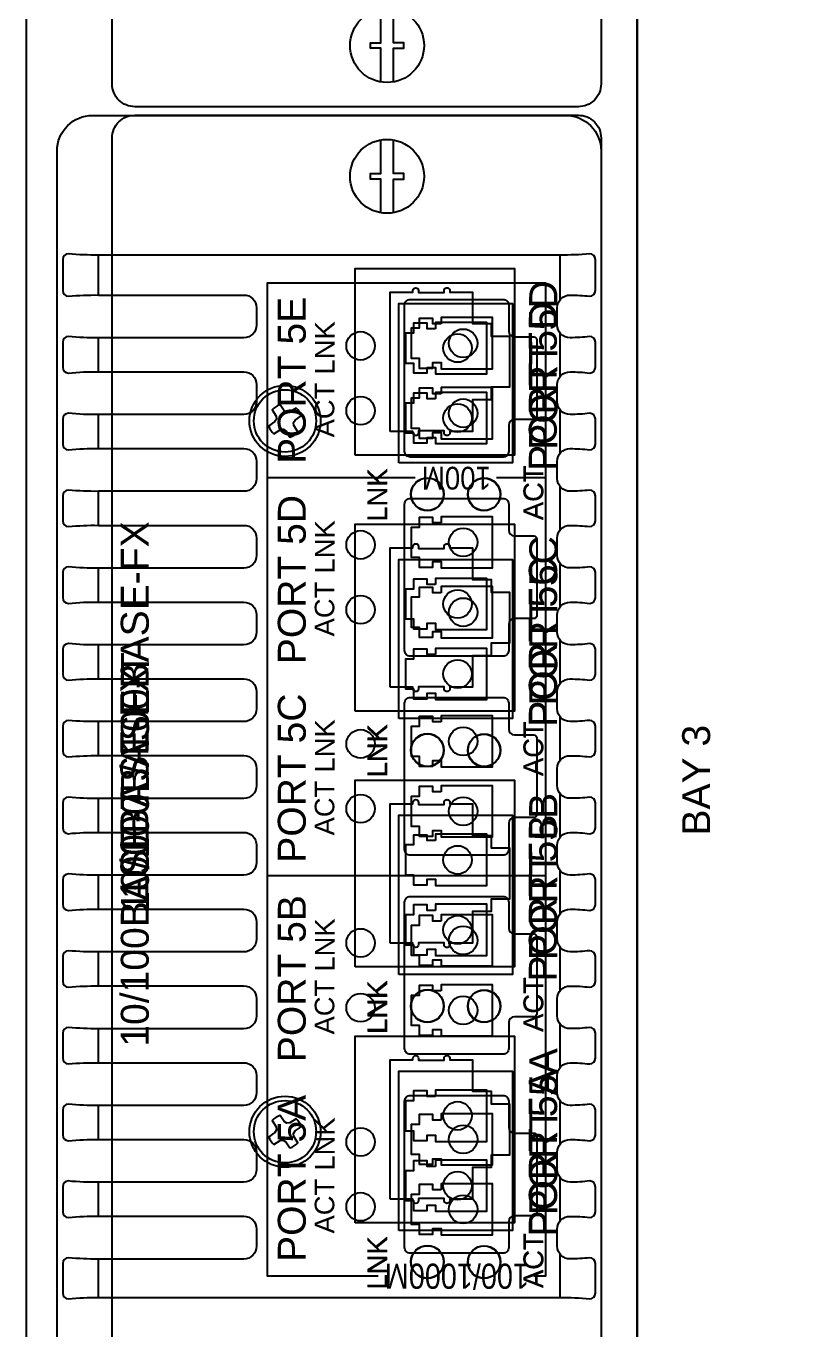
# Model space of a CAD drawing. Extents: x 1 to 47.7, y 0.3 to 34.2.
# Drawn here: x 32.27 to 34.972, y 11.656 to 16.242 of the extents above; entities that cross this region are included whole.
import ezdxf

# ---------------------------------------------------------------- set-up
doc = ezdxf.new("R2010")
doc.units = 0
doc.header["$MEASUREMENT"] = 0
for name, color, linetype in [('2_1__6___4__10-100BASE-T_C', 7, 'CONTINUOUS'), ('2_2__7___4__100BASE-FX_CON', 7, 'CONTINUOUS'), ('2_3__8___2__10-100BASE-T__', 7, 'CONTINUOUS'), ('2_4__9___2__100-1000BASE__', 7, 'CONTINUOUS'), ('5_0______DWG_', 7, 'CONTINUOUS')]:
    doc.layers.add(name, color=color, linetype=linetype)
doc.styles.add('ARIAL', font='arial.ttf')

msp = doc.modelspace()

# ---------------------------------------------------------------- linework, layer by layer
at = {"layer": '2_1__6___4__10-100BASE-T_C'}
for points in [[(32.5732, 11.3582), (32.5732, 15.8482, -0.414214), (32.6532, 15.9282), (34.2132, 15.9282, -0.414214), (34.2932, 15.8482), (34.2932, 11.3582, -0.414214), (34.2132, 11.2782), (32.6532, 11.2782, -0.414214)], [(33.551, 14.8162), (33.551, 15.3062), (33.631, 15.3062), (33.631, 15.3112, -1), (33.651, 15.3112), (33.651, 15.3043), (33.741, 15.3043), (33.741, 15.3112, -1.000014), (33.761, 15.3112), (33.761, 15.3062), (33.841, 15.3062), (33.841, 15.1952), (33.906, 15.1952), (33.906, 15.1512), (33.971, 15.1512), (33.971, 14.9712), (33.906, 14.9712), (33.906, 14.9272), (33.841, 14.9272), (33.841, 14.8162), (33.761, 14.8162), (33.761, 14.8112, -1.000005), (33.741, 14.8112), (33.741, 14.818), (33.651, 14.818), (33.651, 14.8112, -1), (33.631, 14.8112), (33.631, 14.8162)], [(33.1424, 14.808), (33.1645, 14.8217), (33.175, 14.8236), (33.1839, 14.8177), (33.1987, 14.7962, 0.141658), (33.2264, 14.8143), (33.2127, 14.8365), (33.2108, 14.847), (33.2167, 14.8559), (33.2382, 14.8706, 0.141658), (33.2201, 14.8983), (33.198, 14.8846), (33.1874, 14.8827), (33.1786, 14.8887), (33.1638, 14.9102, 0.141657), (33.1361, 14.8921), (33.1498, 14.8699), (33.1517, 14.8594), (33.1457, 14.8505), (33.1242, 14.8357, 0.141658)], [(33.551, 13.9162), (33.551, 14.4062), (33.631, 14.4062), (33.631, 14.4112, -1), (33.651, 14.4112), (33.651, 14.4043), (33.741, 14.4043), (33.741, 14.4112, -1.000014), (33.761, 14.4112), (33.761, 14.4062), (33.841, 14.4062), (33.841, 14.2952), (33.906, 14.2952), (33.906, 14.2512), (33.971, 14.2512), (33.971, 14.0712), (33.906, 14.0712), (33.906, 14.0272), (33.841, 14.0272), (33.841, 13.9162), (33.761, 13.9162), (33.761, 13.9112, -1.000005), (33.741, 13.9112), (33.741, 13.918), (33.651, 13.918), (33.651, 13.9112, -1), (33.631, 13.9112), (33.631, 13.9162)], [(33.551, 13.0162), (33.551, 13.5062), (33.631, 13.5062), (33.631, 13.5112, -1), (33.651, 13.5112), (33.651, 13.5043), (33.741, 13.5043), (33.741, 13.5112, -1.000014), (33.761, 13.5112), (33.761, 13.5062), (33.841, 13.5062), (33.841, 13.3952), (33.906, 13.3952), (33.906, 13.3512), (33.971, 13.3512), (33.971, 13.1712), (33.906, 13.1712), (33.906, 13.1272), (33.841, 13.1272), (33.841, 13.0162), (33.761, 13.0162), (33.761, 13.0112, -1.000005), (33.741, 13.0112), (33.741, 13.018), (33.651, 13.018), (33.651, 13.0112, -1), (33.631, 13.0112), (33.631, 13.0162)], [(33.551, 12.1162), (33.551, 12.6062), (33.631, 12.6062), (33.631, 12.6112, -1), (33.651, 12.6112), (33.651, 12.6043), (33.741, 12.6043), (33.741, 12.6112, -1.000014), (33.761, 12.6112), (33.761, 12.6062), (33.841, 12.6062), (33.841, 12.4952), (33.906, 12.4952), (33.906, 12.4512), (33.971, 12.4512), (33.971, 12.2712), (33.906, 12.2712), (33.906, 12.2272), (33.841, 12.2272), (33.841, 12.1162), (33.761, 12.1162), (33.761, 12.1112, -1.000005), (33.741, 12.1112), (33.741, 12.118), (33.651, 12.118), (33.651, 12.1112, -1), (33.631, 12.1112), (33.631, 12.1162)], [(33.1424, 12.308), (33.1645, 12.3217), (33.175, 12.3236), (33.1839, 12.3177), (33.1987, 12.2962, 0.141658), (33.2264, 12.3143), (33.2127, 12.3365), (33.2108, 12.347), (33.2167, 12.3559), (33.2382, 12.3706, 0.141658), (33.2201, 12.3983), (33.198, 12.3846), (33.1874, 12.3827), (33.1786, 12.3887), (33.1638, 12.4102, 0.141657), (33.1361, 12.3921), (33.1498, 12.3699), (33.1517, 12.3594), (33.1457, 12.3505), (33.1242, 12.3357, 0.141658)]]:
    msp.add_lwpolyline(points, format="xyb", close=True, dxfattribs=at)
for points in [[(33.4282, 14.7327), (33.4282, 15.3897), (33.9882, 15.3897), (33.9882, 14.7327)], [(33.4282, 13.8327), (33.4282, 14.4897), (33.9882, 14.4897), (33.9882, 13.8327)], [(33.4282, 12.9327), (33.4282, 13.5897), (33.9882, 13.5897), (33.9882, 12.9327)], [(33.4282, 12.0327), (33.4282, 12.6897), (33.9882, 12.6897), (33.9882, 12.0327)]]:
    msp.add_lwpolyline(points, close=True, dxfattribs=at)
for centre, radius in [((33.1812, 14.8532), 0.125), ((33.1812, 14.8532), 0.1095), ((33.6822, 14.5952), 0.0581), ((33.8812, 14.5942), 0.0571), ((33.6822, 13.6952), 0.0581), ((33.8812, 13.6942), 0.0571), ((33.6822, 12.7952), 0.0581), ((33.8812, 12.7942), 0.0571), ((33.1812, 12.3532), 0.125), ((33.1812, 12.3532), 0.1095), ((33.6822, 11.8952), 0.0581), ((33.8812, 11.8942), 0.0571)]:
    msp.add_circle(centre, radius, dxfattribs=at)
at = {"layer": '2_2__7___4__100BASE-FX_CON'}
for points in [[(32.5732, 11.3582), (32.5732, 15.8482, -0.414214), (32.6532, 15.9282), (34.2132, 15.9282, -0.414214), (34.2932, 15.8482), (34.2932, 11.3582, -0.414214), (34.2132, 11.2782), (32.6532, 11.2782, -0.414214)], [(33.1424, 14.808), (33.1645, 14.8217), (33.175, 14.8236), (33.1839, 14.8177), (33.1987, 14.7962, 0.141658), (33.2264, 14.8143), (33.2127, 14.8365), (33.2108, 14.847), (33.2167, 14.8559), (33.2382, 14.8706, 0.141658), (33.2201, 14.8983), (33.198, 14.8846), (33.1874, 14.8827), (33.1786, 14.8887), (33.1638, 14.9102, 0.141657), (33.1361, 14.8921), (33.1498, 14.8699), (33.1517, 14.8594), (33.1457, 14.8505), (33.1242, 14.8357, 0.141658)], [(33.1424, 12.308), (33.1645, 12.3217), (33.175, 12.3236), (33.1839, 12.3177), (33.1987, 12.2962, 0.141658), (33.2264, 12.3143), (33.2127, 12.3365), (33.2108, 12.347), (33.2167, 12.3559), (33.2382, 12.3706, 0.141658), (33.2201, 12.3983), (33.198, 12.3846), (33.1874, 12.3827), (33.1786, 12.3887), (33.1638, 12.4102, 0.141657), (33.1361, 12.3921), (33.1498, 12.3699), (33.1517, 12.3594), (33.1457, 12.3505), (33.1242, 12.3357, 0.141658)]]:
    msp.add_lwpolyline(points, format="xyb", close=True, dxfattribs=at)
for points in [[(33.5812, 14.7062), (33.5812, 15.2662), (33.9812, 15.2662), (33.9812, 14.7062), (33.5812, 14.7062)], [(33.7112, 15.1772), (33.6813, 15.1772), (33.6813, 15.1966), (33.6332, 15.1966), (33.6332, 15.1617), (33.6052, 15.1617), (33.6052, 15.0567), (33.6332, 15.0567), (33.6332, 15.0217), (33.6813, 15.0217), (33.6813, 15.0412), (33.7112, 15.0412), (33.7112, 15.0192), (33.8912, 15.0192), (33.8912, 15.1992), (33.7112, 15.1992), (33.7112, 15.1772)], [(33.7112, 14.9312), (33.6813, 14.9312), (33.6813, 14.9507), (33.6332, 14.9507), (33.6332, 14.9157), (33.6052, 14.9157), (33.6052, 14.8107), (33.6332, 14.8107), (33.6332, 14.7757), (33.6813, 14.7757), (33.6813, 14.7952), (33.7112, 14.7952), (33.7112, 14.7732), (33.8912, 14.7732), (33.8912, 14.9532), (33.7112, 14.9532), (33.7112, 14.9312)], [(33.5812, 13.8062), (33.5812, 14.3662), (33.9812, 14.3662), (33.9812, 13.8062), (33.5812, 13.8062)], [(33.7112, 14.2772), (33.6813, 14.2772), (33.6813, 14.2966), (33.6332, 14.2966), (33.6332, 14.2617), (33.6052, 14.2617), (33.6052, 14.1567), (33.6332, 14.1567), (33.6332, 14.1217), (33.6813, 14.1217), (33.6813, 14.1412), (33.7112, 14.1412), (33.7112, 14.1192), (33.8912, 14.1192), (33.8912, 14.2992), (33.7112, 14.2992), (33.7112, 14.2772)], [(33.7112, 14.0312), (33.6813, 14.0312), (33.6813, 14.0507), (33.6332, 14.0507), (33.6332, 14.0157), (33.6052, 14.0157), (33.6052, 13.9107), (33.6332, 13.9107), (33.6332, 13.8757), (33.6813, 13.8757), (33.6813, 13.8952), (33.7112, 13.8952), (33.7112, 13.8732), (33.8912, 13.8732), (33.8912, 14.0532), (33.7112, 14.0532), (33.7112, 14.0312)], [(33.5812, 12.9062), (33.5812, 13.4662), (33.9812, 13.4662), (33.9812, 12.9062), (33.5812, 12.9062)], [(33.7112, 13.3772), (33.6813, 13.3772), (33.6813, 13.3966), (33.6332, 13.3966), (33.6332, 13.3617), (33.6052, 13.3617), (33.6052, 13.2567), (33.6332, 13.2567), (33.6332, 13.2217), (33.6813, 13.2217), (33.6813, 13.2412), (33.7112, 13.2412), (33.7112, 13.2192), (33.8912, 13.2192), (33.8912, 13.3992), (33.7112, 13.3992), (33.7112, 13.3772)], [(33.7112, 13.1312), (33.6813, 13.1312), (33.6813, 13.1507), (33.6332, 13.1507), (33.6332, 13.1157), (33.6052, 13.1157), (33.6052, 13.0107), (33.6332, 13.0107), (33.6332, 12.9757), (33.6813, 12.9757), (33.6813, 12.9952), (33.7112, 12.9952), (33.7112, 12.9732), (33.8912, 12.9732), (33.8912, 13.1532), (33.7112, 13.1532), (33.7112, 13.1312)], [(33.5812, 12.0062), (33.5812, 12.5662), (33.9812, 12.5662), (33.9812, 12.0062), (33.5812, 12.0062)], [(33.7112, 12.4772), (33.6813, 12.4772), (33.6813, 12.4966), (33.6332, 12.4966), (33.6332, 12.4617), (33.6052, 12.4617), (33.6052, 12.3567), (33.6332, 12.3567), (33.6332, 12.3217), (33.6813, 12.3217), (33.6813, 12.3412), (33.7112, 12.3412), (33.7112, 12.3192), (33.8912, 12.3192), (33.8912, 12.4992), (33.7112, 12.4992), (33.7112, 12.4772)], [(33.7112, 12.2312), (33.6813, 12.2312), (33.6813, 12.2507), (33.6332, 12.2507), (33.6332, 12.2157), (33.6052, 12.2157), (33.6052, 12.1107), (33.6332, 12.1107), (33.6332, 12.0757), (33.6813, 12.0757), (33.6813, 12.0952), (33.7112, 12.0952), (33.7112, 12.0732), (33.8912, 12.0732), (33.8912, 12.2532), (33.7112, 12.2532), (33.7112, 12.2312)]]:
    msp.add_lwpolyline(points, dxfattribs=at)
for centre, radius in [((33.7882, 15.1092), 0.05), ((33.1812, 14.8532), 0.125), ((33.1812, 14.8532), 0.1095), ((33.7882, 14.8632), 0.05), ((33.6822, 14.5952), 0.0571), ((33.8822, 14.5952), 0.0571), ((33.7882, 14.2092), 0.05), ((33.7882, 13.9632), 0.05), ((33.6822, 13.6952), 0.0571), ((33.8822, 13.6952), 0.0571), ((33.7882, 13.3092), 0.05), ((33.7882, 13.0632), 0.05), ((33.6822, 12.7952), 0.0571), ((33.8822, 12.7952), 0.0571), ((33.1812, 12.3532), 0.125), ((33.1812, 12.3532), 0.1095), ((33.7882, 12.4092), 0.05), ((33.7882, 12.1632), 0.05), ((33.6822, 11.8952), 0.0571), ((33.8822, 11.8952), 0.0571)]:
    msp.add_circle(centre, radius, dxfattribs=at)
at = {"layer": '2_3__8___2__10-100BASE-T__'}
for points in [[(32.5732, 11.3582), (32.5732, 15.8482, -0.414214), (32.6532, 15.9282), (34.2132, 15.9282, -0.414214), (34.2932, 15.8482), (34.2932, 11.3582, -0.414214), (34.2132, 11.2782), (32.6532, 11.2782, -0.414214)], [(33.551, 14.8162), (33.551, 15.3062), (33.631, 15.3062), (33.631, 15.3112, -1), (33.651, 15.3112), (33.651, 15.3043), (33.741, 15.3043), (33.741, 15.3112, -1.000014), (33.761, 15.3112), (33.761, 15.3062), (33.841, 15.3062), (33.841, 15.1952), (33.906, 15.1952), (33.906, 15.1512), (33.971, 15.1512), (33.971, 14.9712), (33.906, 14.9712), (33.906, 14.9272), (33.841, 14.9272), (33.841, 14.8162), (33.761, 14.8162), (33.761, 14.8112, -1.000005), (33.741, 14.8112), (33.741, 14.818), (33.651, 14.818), (33.651, 14.8112, -1), (33.631, 14.8112), (33.631, 14.8162)], [(33.1424, 14.808), (33.1645, 14.8217), (33.175, 14.8236), (33.1839, 14.8177), (33.1987, 14.7962, 0.141658), (33.2264, 14.8143), (33.2127, 14.8365), (33.2108, 14.847), (33.2167, 14.8559), (33.2382, 14.8706, 0.141658), (33.2201, 14.8983), (33.198, 14.8846), (33.1874, 14.8827), (33.1786, 14.8887), (33.1638, 14.9102, 0.141657), (33.1361, 14.8921), (33.1498, 14.8699), (33.1517, 14.8594), (33.1457, 14.8505), (33.1242, 14.8357, 0.141658)], [(33.551, 13.0162), (33.551, 13.5062), (33.631, 13.5062), (33.631, 13.5112, -1), (33.651, 13.5112), (33.651, 13.5043), (33.741, 13.5043), (33.741, 13.5112, -1.000014), (33.761, 13.5112), (33.761, 13.5062), (33.841, 13.5062), (33.841, 13.3952), (33.906, 13.3952), (33.906, 13.3512), (33.971, 13.3512), (33.971, 13.1712), (33.906, 13.1712), (33.906, 13.1272), (33.841, 13.1272), (33.841, 13.0162), (33.761, 13.0162), (33.761, 13.0112, -1.000005), (33.741, 13.0112), (33.741, 13.018), (33.651, 13.018), (33.651, 13.0112, -1), (33.631, 13.0112), (33.631, 13.0162)], [(33.1424, 12.308), (33.1645, 12.3217), (33.175, 12.3236), (33.1839, 12.3177), (33.1987, 12.2962, 0.141658), (33.2264, 12.3143), (33.2127, 12.3365), (33.2108, 12.347), (33.2167, 12.3559), (33.2382, 12.3706, 0.141658), (33.2201, 12.3983), (33.198, 12.3846), (33.1874, 12.3827), (33.1786, 12.3887), (33.1638, 12.4102, 0.141657), (33.1361, 12.3921), (33.1498, 12.3699), (33.1517, 12.3594), (33.1457, 12.3505), (33.1242, 12.3357, 0.141658)]]:
    msp.add_lwpolyline(points, format="xyb", close=True, dxfattribs=at)
for points in [[(33.4282, 14.7327), (33.4282, 15.3897), (33.9882, 15.3897), (33.9882, 14.7327)], [(33.4282, 12.9327), (33.4282, 13.5897), (33.9882, 13.5897), (33.9882, 12.9327)]]:
    msp.add_lwpolyline(points, close=True, dxfattribs=at)
for points in [[(33.5812, 13.8062), (33.5812, 14.3662), (33.9812, 14.3662), (33.9812, 13.8062), (33.5812, 13.8062)], [(33.7112, 14.2772), (33.6813, 14.2772), (33.6813, 14.2966), (33.6332, 14.2966), (33.6332, 14.2617), (33.6052, 14.2617), (33.6052, 14.1567), (33.6332, 14.1567), (33.6332, 14.1217), (33.6813, 14.1217), (33.6813, 14.1412), (33.7112, 14.1412), (33.7112, 14.1192), (33.8912, 14.1192), (33.8912, 14.2992), (33.7112, 14.2992), (33.7112, 14.2772)], [(33.7112, 14.0312), (33.6813, 14.0312), (33.6813, 14.0507), (33.6332, 14.0507), (33.6332, 14.0157), (33.6052, 14.0157), (33.6052, 13.9107), (33.6332, 13.9107), (33.6332, 13.8757), (33.6813, 13.8757), (33.6813, 13.8952), (33.7112, 13.8952), (33.7112, 13.8732), (33.8912, 13.8732), (33.8912, 14.0532), (33.7112, 14.0532), (33.7112, 14.0312)], [(33.5812, 12.0062), (33.5812, 12.5662), (33.9812, 12.5662), (33.9812, 12.0062), (33.5812, 12.0062)], [(33.7112, 12.4772), (33.6813, 12.4772), (33.6813, 12.4966), (33.6332, 12.4966), (33.6332, 12.4617), (33.6052, 12.4617), (33.6052, 12.3567), (33.6332, 12.3567), (33.6332, 12.3217), (33.6813, 12.3217), (33.6813, 12.3412), (33.7112, 12.3412), (33.7112, 12.3192), (33.8912, 12.3192), (33.8912, 12.4992), (33.7112, 12.4992), (33.7112, 12.4772)], [(33.7112, 12.2312), (33.6813, 12.2312), (33.6813, 12.2507), (33.6332, 12.2507), (33.6332, 12.2157), (33.6052, 12.2157), (33.6052, 12.1107), (33.6332, 12.1107), (33.6332, 12.0757), (33.6813, 12.0757), (33.6813, 12.0952), (33.7112, 12.0952), (33.7112, 12.0732), (33.8912, 12.0732), (33.8912, 12.2532), (33.7112, 12.2532), (33.7112, 12.2312)]]:
    msp.add_lwpolyline(points, dxfattribs=at)
for centre, radius in [((33.1812, 14.8532), 0.125), ((33.1812, 14.8532), 0.1095), ((33.6822, 14.5952), 0.0581), ((33.8812, 14.5942), 0.0571), ((33.7882, 14.2092), 0.05), ((33.7882, 13.9632), 0.05), ((33.6822, 13.6952), 0.0571), ((33.8822, 13.6952), 0.0571), ((33.6822, 12.7952), 0.0581), ((33.8812, 12.7942), 0.0571), ((33.1812, 12.3532), 0.125), ((33.1812, 12.3532), 0.1095), ((33.7882, 12.4092), 0.05), ((33.7882, 12.1632), 0.05), ((33.6822, 11.8952), 0.0571), ((33.8822, 11.8952), 0.0571)]:
    msp.add_circle(centre, radius, dxfattribs=at)
at = {"layer": '2_4__9___2__100-1000BASE__'}
for p, q in [((33.6397, 14.6532), (33.1202, 14.6532)), ((34.0979, 14.6532), (33.9258, 14.6532)), ((34.0979, 13.2532), (33.1202, 13.2532))]:
    msp.add_line(p, q, dxfattribs=at)
for points in [[(32.3794, 11.4035), (32.3794, 15.8029, -0.414444), (32.5043, 15.9277), (34.1686, 15.9277, -0.413495), (34.2932, 15.8026), (34.2932, 11.4038, -0.413496), (34.1686, 11.2786), (32.5043, 11.2786, -0.414444)], [(32.4197, 11.9099, 0.41291), (32.3997, 11.8899), (32.3997, 11.7854, 0.41291), (32.4197, 11.7654, -0.030099), (32.5246, 11.7698, -0.000059), (34.1483, 11.7698, -0.030072), (34.2532, 11.7654, 0.41291), (34.2732, 11.7854), (34.2732, 11.8899, 0.41291), (34.2532, 11.9099, -0.033142), (34.1841, 11.9058, -0.42184), (34.1388, 11.9505), (34.1388, 12.0109, -0.421779), (34.1841, 12.0555, -0.033142), (34.2532, 12.0514, 0.41291), (34.2732, 12.0714), (34.2732, 12.1599, 0.41291), (34.2532, 12.1799, -0.033142), (34.1841, 12.1758, -0.42184), (34.1388, 12.2205), (34.1388, 12.2809, -0.421779), (34.1841, 12.3255, -0.033142), (34.2532, 12.3214, 0.41291), (34.2732, 12.3414), (34.2732, 12.4299, 0.41291), (34.2532, 12.4499, -0.033142), (34.1841, 12.4458, -0.42184), (34.1388, 12.4905), (34.1388, 12.5509, -0.421779), (34.1841, 12.5955, -0.033142), (34.2532, 12.5914, 0.41291), (34.2732, 12.6114), (34.2732, 12.6999, 0.41291), (34.2532, 12.7199, -0.033142), (34.1841, 12.7158, -0.42184), (34.1388, 12.7605), (34.1388, 12.8209, -0.421779), (34.1841, 12.8655, -0.033142), (34.2532, 12.8614, 0.41291), (34.2732, 12.8814), (34.2732, 12.9699, 0.41291), (34.2532, 12.9899, -0.033142), (34.1841, 12.9858, -0.42184), (34.1388, 13.0305), (34.1388, 13.0909, -0.421779), (34.1841, 13.1355, -0.033142), (34.2532, 13.1314, 0.41291), (34.2732, 13.1514), (34.2732, 13.2399, 0.41291), (34.2532, 13.2599, -0.033142), (34.1841, 13.2558, -0.42184), (34.1388, 13.3005), (34.1388, 13.3609, -0.421779), (34.1841, 13.4055, -0.033142), (34.2532, 13.4014, 0.41291), (34.2732, 13.4214), (34.2732, 13.5099, 0.41291), (34.2532, 13.5299, -0.033142), (34.1841, 13.5258, -0.42184), (34.1388, 13.5705), (34.1388, 13.6309, -0.421779), (34.1841, 13.6755, -0.033142), (34.2532, 13.6714, 0.41291), (34.2732, 13.6914), (34.2732, 13.7799, 0.41291), (34.2532, 13.7999, -0.033142), (34.1841, 13.7958, -0.42184), (34.1388, 13.8405), (34.1388, 13.9009, -0.421779), (34.1841, 13.9455, -0.033142), (34.2532, 13.9414, 0.41291), (34.2732, 13.9614), (34.2732, 14.0499, 0.41291), (34.2532, 14.0699, -0.033142), (34.1841, 14.0658, -0.42184), (34.1388, 14.1105), (34.1388, 14.1709, -0.421779), (34.1841, 14.2155, -0.033142), (34.2532, 14.2114, 0.41291), (34.2732, 14.2314), (34.2732, 14.3199, 0.41291), (34.2532, 14.3399, -0.033142), (34.1841, 14.3358, -0.42184), (34.1388, 14.3805), (34.1388, 14.4409, -0.421779), (34.1841, 14.4855, -0.033142), (34.2532, 14.4814, 0.41291), (34.2732, 14.5014), (34.2732, 14.5899, 0.41291), (34.2532, 14.6099, -0.033142), (34.1841, 14.6058, -0.42184), (34.1388, 14.6505), (34.1388, 14.7109, -0.421779), (34.1841, 14.7555, -0.033142), (34.2532, 14.7514, 0.41291), (34.2732, 14.7714), (34.2732, 14.8599, 0.41291), (34.2532, 14.8799, -0.033142), (34.1841, 14.8758, -0.42184), (34.1388, 14.9205), (34.1388, 14.9809, -0.421779), (34.1841, 15.0255, -0.033142), (34.2532, 15.0214, 0.41291), (34.2732, 15.0414), (34.2732, 15.1299, 0.41291), (34.2532, 15.1499, -0.033142), (34.1841, 15.1458, -0.42184), (34.1388, 15.1905), (34.1388, 15.2509, -0.421779), (34.1841, 15.2955, -0.033142), (34.2532, 15.2914, 0.41291), (34.2732, 15.3114), (34.2732, 15.4209, 0.41291), (34.2532, 15.4409, -0.030099), (34.1483, 15.4365), (32.5246, 15.4365, -0.030099), (32.4197, 15.4409, 0.41291), (32.3997, 15.4209), (32.3997, 15.3114, 0.41291), (32.4197, 15.2914, -0.030099), (32.5246, 15.2958), (33.0362, 15.2958, -0.415329), (33.0811, 15.2509), (33.0811, 15.1904, -0.415032), (33.0362, 15.1455), (32.5246, 15.1455, -0.030099), (32.4197, 15.1499, 0.41291), (32.3997, 15.1299), (32.3997, 15.0414, 0.41291), (32.4197, 15.0214, -0.030099), (32.5246, 15.0258), (33.0362, 15.0258, -0.415329), (33.0811, 14.9809), (33.0811, 14.9204, -0.415032), (33.0362, 14.8755), (32.5246, 14.8755, -0.030099), (32.4197, 14.8799, 0.41291), (32.3997, 14.8599), (32.3997, 14.7714, 0.41291), (32.4197, 14.7514, -0.030099), (32.5246, 14.7558), (33.0362, 14.7558, -0.415329), (33.0811, 14.7109), (33.0811, 14.6504, -0.415032), (33.0362, 14.6055), (32.5246, 14.6055, -0.030099), (32.4197, 14.6099, 0.41291), (32.3997, 14.5899), (32.3997, 14.5014, 0.41291), (32.4197, 14.4814, -0.030099), (32.5246, 14.4858), (33.0362, 14.4858, -0.415329), (33.0811, 14.4409), (33.0811, 14.3804, -0.415032), (33.0362, 14.3355), (32.5246, 14.3355, -0.030099), (32.4197, 14.3399, 0.41291), (32.3997, 14.3199), (32.3997, 14.2314, 0.41291), (32.4197, 14.2114, -0.030099), (32.5246, 14.2158), (33.0362, 14.2158, -0.415329), (33.0811, 14.1709), (33.0811, 14.1104, -0.415032), (33.0362, 14.0655), (32.5246, 14.0655, -0.030099), (32.4197, 14.0699, 0.41291), (32.3997, 14.0499), (32.3997, 13.9614, 0.41291), (32.4197, 13.9414, -0.030099), (32.5246, 13.9458), (33.0362, 13.9458, -0.415329), (33.0811, 13.9009), (33.0811, 13.8404, -0.415032), (33.0362, 13.7955), (32.5246, 13.7955, -0.030099), (32.4197, 13.7999, 0.41291), (32.3997, 13.7799), (32.3997, 13.6914, 0.41291), (32.4197, 13.6714, -0.030099), (32.5246, 13.6758), (33.0362, 13.6758, -0.415329), (33.0811, 13.6309), (33.0811, 13.5704, -0.415032), (33.0362, 13.5255), (32.5246, 13.5255, -0.030099), (32.4197, 13.5299, 0.41291), (32.3997, 13.5099), (32.3997, 13.4214, 0.41291), (32.4197, 13.4014, -0.030099), (32.5246, 13.4058), (33.0362, 13.4058, -0.415329), (33.0811, 13.3609), (33.0811, 13.3004, -0.415032), (33.0362, 13.2555), (32.5246, 13.2555, -0.030099), (32.4197, 13.2599, 0.41291), (32.3997, 13.2399), (32.3997, 13.1514, 0.41291), (32.4197, 13.1314, -0.030099), (32.5246, 13.1358), (33.0362, 13.1358, -0.415329), (33.0811, 13.0909), (33.0811, 13.0304, -0.415032), (33.0362, 12.9855), (32.5246, 12.9855, -0.030099), (32.4197, 12.9899, 0.41291), (32.3997, 12.9699), (32.3997, 12.8814, 0.41291), (32.4197, 12.8614, -0.030099), (32.5246, 12.8658), (33.0362, 12.8658, -0.415329), (33.0811, 12.8209), (33.0811, 12.7604, -0.415032), (33.0362, 12.7155), (32.5246, 12.7155, -0.030099), (32.4197, 12.7199, 0.41291), (32.3997, 12.6999), (32.3997, 12.6114, 0.41291), (32.4197, 12.5914, -0.030099), (32.5246, 12.5958), (33.0362, 12.5958, -0.415329), (33.0811, 12.5509), (33.0811, 12.4904, -0.415032), (33.0362, 12.4455), (32.5246, 12.4455, -0.030099), (32.4197, 12.4499, 0.41291), (32.3997, 12.4299), (32.3997, 12.3414, 0.41291), (32.4197, 12.3214, -0.030099), (32.5246, 12.3258), (33.0362, 12.3258, -0.415329), (33.0811, 12.2809), (33.0811, 12.2204, -0.415032), (33.0362, 12.1755), (32.5246, 12.1755, -0.030099), (32.4197, 12.1799, 0.41291), (32.3997, 12.1599), (32.3997, 12.0714, 0.41291), (32.4197, 12.0514, -0.030099), (32.5246, 12.0558), (33.0362, 12.0558, -0.415329), (33.0811, 12.0109), (33.0811, 11.9504, -0.415032), (33.0362, 11.9055), (32.5246, 11.9055, -0.030099)], [(33.6021, 14.7459), (33.6021, 15.2605, -0.414573), (33.6221, 15.2805), (33.9483, 15.2805, -0.416018), (33.9683, 15.2605), (33.9683, 15.1685, 0.41265), (33.9883, 15.1486), (34.0569, 15.1486, -0.418703), (34.0669, 15.1386), (34.0669, 14.8678, -0.419075), (34.0569, 14.8578), (33.9883, 14.8578, 0.41265), (33.9683, 14.8378), (33.9683, 14.7458, -0.416018), (33.9483, 14.7258), (33.6221, 14.7258, -0.414573)], [(33.6021, 14.0459), (33.6021, 14.5605, -0.414573), (33.6221, 14.5805), (33.9483, 14.5805, -0.416018), (33.9683, 14.5605), (33.9683, 14.4685, 0.41265), (33.9883, 14.4486), (34.0569, 14.4486, -0.418703), (34.0669, 14.4386), (34.0669, 14.1678, -0.419075), (34.0569, 14.1578), (33.9883, 14.1578, 0.41265), (33.9683, 14.1378), (33.9683, 14.0458, -0.416018), (33.9483, 14.0258), (33.6221, 14.0258, -0.414573)], [(33.6021, 13.3459), (33.6021, 13.8605, -0.414573), (33.6221, 13.8805), (33.9483, 13.8805, -0.416018), (33.9683, 13.8605), (33.9683, 13.7685, 0.41265), (33.9883, 13.7486), (34.0569, 13.7486, -0.418703), (34.0669, 13.7386), (34.0669, 13.4678, -0.419075), (34.0569, 13.4578), (33.9883, 13.4578, 0.41265), (33.9683, 13.4378), (33.9683, 13.3458, -0.416018), (33.9483, 13.3258), (33.6221, 13.3258, -0.414573)], [(33.6021, 12.6459), (33.6021, 13.1605, -0.414573), (33.6221, 13.1805), (33.9483, 13.1805, -0.416018), (33.9683, 13.1605), (33.9683, 13.0685, 0.41265), (33.9883, 13.0486), (34.0569, 13.0486, -0.418703), (34.0669, 13.0386), (34.0669, 12.7678, -0.419075), (34.0569, 12.7578), (33.9883, 12.7578, 0.41265), (33.9683, 12.7378), (33.9683, 12.6458, -0.416018), (33.9483, 12.6258), (33.6221, 12.6258, -0.414573)], [(33.6021, 11.9459), (33.6021, 12.4605, -0.414573), (33.6221, 12.4805), (33.9483, 12.4805, -0.416018), (33.9683, 12.4605), (33.9683, 12.3685, 0.41265), (33.9883, 12.3486), (34.0569, 12.3486, -0.418703), (34.0669, 12.3386), (34.0669, 12.0678, -0.419075), (34.0569, 12.0578), (33.9883, 12.0578, 0.41265), (33.9683, 12.0378), (33.9683, 11.9458, -0.416018), (33.9483, 11.9258), (33.6221, 11.9258, -0.414573)]]:
    msp.add_lwpolyline(points, format="xyb", close=True, dxfattribs=at)
for points in [[(33.5181, 15.585), (33.5181, 15.7036), (33.4817, 15.7036), (33.4817, 15.7227), (33.5181, 15.7227), (33.5181, 15.8413)], [(33.5624, 15.585), (33.5624, 15.7036), (33.5988, 15.7036), (33.5988, 15.7227), (33.5624, 15.7227), (33.5624, 15.8413)], [(32.5246, 15.2958), (32.5246, 15.4365)], [(34.1483, 15.4365), (34.1483, 15.2787)], [(33.5093, 11.8447), (33.1202, 11.8447), (33.1202, 15.3382), (34.0979, 15.3382), (34.0979, 11.8447), (34.0562, 11.8447)], [(33.7308, 15.1942), (33.7009, 15.1942), (33.7009, 15.2136), (33.6529, 15.2136), (33.6529, 15.1787), (33.6249, 15.1787), (33.6249, 15.0737), (33.6529, 15.0737), (33.6529, 15.0387), (33.7009, 15.0387), (33.7009, 15.0582), (33.7308, 15.0582), (33.7308, 15.0362), (33.9109, 15.0362), (33.9109, 15.2162), (33.7308, 15.2162), (33.7308, 15.1942)], [(32.5246, 15.0258), (32.5246, 15.1455)], [(34.1483, 15.1627), (34.1483, 15.0087)], [(33.7308, 14.9482), (33.7009, 14.9482), (33.7009, 14.9677), (33.6529, 14.9677), (33.6529, 14.9327), (33.6249, 14.9327), (33.6249, 14.8277), (33.6529, 14.8277), (33.6529, 14.7927), (33.7009, 14.7927), (33.7009, 14.8122), (33.7308, 14.8122), (33.7308, 14.7902), (33.9109, 14.7902), (33.9109, 14.9702), (33.7308, 14.9702), (33.7308, 14.9482)], [(32.5246, 14.7558), (32.5246, 14.8755)], [(34.1483, 14.8927), (34.1483, 14.7387)], [(32.5246, 14.4858), (32.5246, 14.6055)], [(34.1483, 14.6227), (34.1483, 14.4687)], [(33.7308, 14.4942), (33.7009, 14.4942), (33.7009, 14.5136), (33.6529, 14.5136), (33.6529, 14.4787), (33.6249, 14.4787), (33.6249, 14.3737), (33.6529, 14.3737), (33.6529, 14.3387), (33.7009, 14.3387), (33.7009, 14.3582), (33.7308, 14.3582), (33.7308, 14.3362), (33.9109, 14.3362), (33.9109, 14.5162), (33.7308, 14.5162), (33.7308, 14.4942)], [(32.5246, 14.2158), (32.5246, 14.3355)], [(34.1483, 14.3527), (34.1483, 14.1987)], [(33.7308, 14.2482), (33.7009, 14.2482), (33.7009, 14.2677), (33.6529, 14.2677), (33.6529, 14.2327), (33.6249, 14.2327), (33.6249, 14.1277), (33.6529, 14.1277), (33.6529, 14.0927), (33.7009, 14.0927), (33.7009, 14.1122), (33.7308, 14.1122), (33.7308, 14.0902), (33.9109, 14.0902), (33.9109, 14.2702), (33.7308, 14.2702), (33.7308, 14.2482)], [(34.1483, 14.0827), (34.1483, 13.9287)], [(32.5246, 13.9458), (32.5246, 14.0655)], [(33.7308, 13.7942), (33.7009, 13.7942), (33.7009, 13.8136), (33.6529, 13.8136), (33.6529, 13.7787), (33.6249, 13.7787), (33.6249, 13.6737), (33.6529, 13.6737), (33.6529, 13.6387), (33.7009, 13.6387), (33.7009, 13.6582), (33.7308, 13.6582), (33.7308, 13.6362), (33.9109, 13.6362), (33.9109, 13.8162), (33.7308, 13.8162), (33.7308, 13.7942)], [(34.1483, 13.8127), (34.1483, 13.6587)], [(32.5246, 13.6758), (32.5246, 13.7955)], [(33.7308, 13.5482), (33.7009, 13.5482), (33.7009, 13.5677), (33.6529, 13.5677), (33.6529, 13.5327), (33.6249, 13.5327), (33.6249, 13.4277), (33.6529, 13.4277), (33.6529, 13.3927), (33.7009, 13.3927), (33.7009, 13.4122), (33.7308, 13.4122), (33.7308, 13.3902), (33.9109, 13.3902), (33.9109, 13.5702), (33.7308, 13.5702), (33.7308, 13.5482)], [(34.1483, 13.5427), (34.1483, 13.3887)], [(32.5246, 13.4058), (32.5246, 13.5256)], [(32.5246, 13.1358), (32.5246, 13.2556)], [(34.1483, 13.2727), (34.1483, 13.1187)], [(33.7308, 13.0942), (33.7009, 13.0942), (33.7009, 13.1136), (33.6529, 13.1136), (33.6529, 13.0787), (33.6249, 13.0787), (33.6249, 12.9737), (33.6529, 12.9737), (33.6529, 12.9387), (33.7009, 12.9387), (33.7009, 12.9582), (33.7308, 12.9582), (33.7308, 12.9362), (33.9109, 12.9362), (33.9109, 13.1162), (33.7308, 13.1162), (33.7308, 13.0942)], [(32.5246, 12.8658), (32.5246, 12.9856)], [(34.1483, 13.0027), (34.1483, 12.8487)], [(33.7308, 12.8482), (33.7009, 12.8482), (33.7009, 12.8677), (33.6529, 12.8677), (33.6529, 12.8327), (33.6249, 12.8327), (33.6249, 12.7277), (33.6529, 12.7277), (33.6529, 12.6927), (33.7009, 12.6927), (33.7009, 12.7122), (33.7308, 12.7122), (33.7308, 12.6902), (33.9109, 12.6902), (33.9109, 12.8702), (33.7308, 12.8702), (33.7308, 12.8482)], [(32.5246, 12.5958), (32.5246, 12.7156)], [(34.1483, 12.7327), (34.1483, 12.5787)], [(32.5246, 12.3258), (32.5246, 12.4455)], [(34.1483, 12.4627), (34.1483, 12.3087)], [(33.7308, 12.3942), (33.7009, 12.3942), (33.7009, 12.4136), (33.6529, 12.4136), (33.6529, 12.3787), (33.6249, 12.3787), (33.6249, 12.2737), (33.6529, 12.2737), (33.6529, 12.2387), (33.7009, 12.2387), (33.7009, 12.2582), (33.7308, 12.2582), (33.7308, 12.2362), (33.9109, 12.2362), (33.9109, 12.4162), (33.7308, 12.4162), (33.7308, 12.3942)], [(32.5246, 12.0558), (32.5246, 12.1756)], [(33.7308, 12.1482), (33.7009, 12.1482), (33.7009, 12.1677), (33.6529, 12.1677), (33.6529, 12.1327), (33.6249, 12.1327), (33.6249, 12.0277), (33.6529, 12.0277), (33.6529, 11.9927), (33.7009, 11.9927), (33.7009, 12.0122), (33.7308, 12.0122), (33.7308, 11.9902), (33.9109, 11.9902), (33.9109, 12.1702), (33.7308, 12.1702), (33.7308, 12.1482)], [(34.1483, 12.1927), (34.1483, 12.0387)], [(32.5246, 11.7698), (32.5246, 11.9055)], [(34.1483, 11.9227), (34.1483, 11.7698)]]:
    msp.add_lwpolyline(points, dxfattribs=at)
for centre, radius in [((33.5402, 15.7132), 0.13), ((33.447, 15.1172), 0.05), ((33.8079, 15.1262), 0.05), ((33.447, 14.8892), 0.05), ((33.8079, 14.8802), 0.05), ((33.447, 14.4172), 0.05), ((33.8079, 14.4262), 0.05), ((33.447, 14.1892), 0.05), ((33.8079, 14.1802), 0.05), ((33.447, 13.7172), 0.05), ((33.8079, 13.7262), 0.05), ((33.447, 13.4892), 0.05), ((33.8079, 13.4802), 0.05), ((33.8079, 13.0262), 0.05), ((33.447, 13.0172), 0.05), ((33.447, 12.7892), 0.05), ((33.8079, 12.7802), 0.05), ((33.447, 12.3172), 0.05), ((33.8079, 12.3262), 0.05), ((33.447, 12.0892), 0.05), ((33.8079, 12.0802), 0.05)]:
    msp.add_circle(centre, radius, dxfattribs=at)
at = {"layer": '5_0______DWG_'}
msp.add_lwpolyline([(32.2703, 20.4534), (32.2703, 3.4234, 0.414214), (32.3803, 3.3134), (34.3103, 3.3134, 0.414214), (34.4203, 3.4234), (34.4203, 20.4534, 0.414214), (34.3103, 20.5634), (32.3803, 20.5634, 0.414214), (32.2703, 20.4534)], format="xyb", dxfattribs=at)
for points in [[(38.8903, 20.5634), (34.5103, 20.5634, 0.414214), (34.4203, 20.4734), (34.4203, 3.4034, 0.414214), (34.5103, 3.3134), (38.8903, 3.3134, 0.381966), (38.9797, 3.3934), (38.9797, 20.4834, 0.381966)], [(32.5732, 16.0382), (32.5732, 19.1782, -0.414214), (32.6532, 19.2582), (34.2132, 19.2582, -0.414214), (34.2932, 19.1782), (34.2932, 16.0382, -0.414214), (34.2132, 15.9582), (32.6532, 15.9582, -0.414214)]]:
    msp.add_lwpolyline(points, format="xyb", close=True, dxfattribs=at)
for points in [[(33.5181, 16.0452), (33.5181, 16.1638), (33.4818, 16.1638), (33.4818, 16.1829), (33.5181, 16.1829), (33.5181, 16.3015)], [(33.5624, 16.0452), (33.5624, 16.1638), (33.5988, 16.1638), (33.5988, 16.1829), (33.5624, 16.1829), (33.5624, 16.3015)]]:
    msp.add_lwpolyline(points, dxfattribs=at)
msp.add_circle((33.5403, 16.1734), 0.13, dxfattribs=at)

# ---------------------------------------------------------------- texts
at = {"layer": '2_1__6___4__10-100BASE-T_C', "style": 'ARIAL'}
for s, height, p in [('PORT 5D', 0.09833, (34.1391, 14.7518)), ('LNK', 0.06883, (33.5414, 14.4991)), ('ACT', 0.06883, (34.0904, 14.5043)), ('PORT 5C', 0.09833, (34.1391, 13.8524)), ('10/100BASE-T', 0.098333, (32.7025, 13.1232)), ('LNK', 0.06883, (33.5414, 13.5989)), ('ACT', 0.06883, (34.0904, 13.6041)), ('PORT 5B', 0.09833, (34.1391, 12.957)), ('ACT', 0.06883, (34.0904, 12.7045)), ('LNK', 0.06883, (33.5414, 12.6965)), ('PORT 5A', 0.09833, (34.1391, 12.0591)), ('LNK', 0.06883, (33.5414, 11.7978)), ('ACT', 0.06883, (34.0904, 11.8031))]:
    msp.add_text(s, height=height, rotation=90, dxfattribs=at).set_placement(p)
at = {"layer": '2_2__7___4__100BASE-FX_CON', "style": 'ARIAL'}
for s, height, p in [('PORT 5D', 0.09833, (34.1373, 14.6771)), ('LNK', 0.06883, (33.5396, 14.4986)), ('ACT', 0.06883, (34.0886, 14.504)), ('PORT 5C', 0.09833, (34.1373, 13.7771)), ('100BASE-FX', 0.09833, (32.7007, 13.1714)), ('LNK', 0.06883, (33.5396, 13.5986)), ('ACT', 0.06883, (34.0886, 13.604)), ('PORT 5B', 0.09833, (34.1373, 12.8809)), ('ACT', 0.06883, (34.0886, 12.704)), ('LNK', 0.06883, (33.5396, 12.6987)), ('PORT 5A', 0.09833, (34.1373, 11.9848)), ('LNK', 0.06883, (33.5396, 11.7986)), ('ACT', 0.06883, (34.0886, 11.804))]:
    msp.add_text(s, height=height, rotation=90, dxfattribs=at).set_placement(p)
at = {"layer": '2_3__8___2__10-100BASE-T__', "style": 'ARIAL'}
for s, height, p in [('PORT 5D', 0.09833, (34.1385, 14.7517)), ('LNK', 0.06883, (33.5408, 14.4988)), ('ACT', 0.06883, (34.0899, 14.5041)), ('10/100BASE-T / 100BASE-FX', 0.098333, (32.7019, 12.6522)), ('PORT 5C', 0.09833, (34.1385, 13.7774)), ('LNK', 0.06883, (33.5408, 13.6005)), ('ACT', 0.06883, (34.0899, 13.6039)), ('PORT 5B', 0.09833, (34.1385, 12.9569)), ('ACT', 0.06883, (34.0899, 12.7042)), ('LNK', 0.06883, (33.5408, 12.6973)), ('PORT 5A', 0.09833, (34.1385, 11.9847)), ('LNK', 0.06883, (33.5408, 11.7976)), ('ACT', 0.06883, (34.0899, 11.8029))]:
    msp.add_text(s, height=height, rotation=90, dxfattribs=at).set_placement(p)
at = {"layer": '2_4__9___2__100-1000BASE__', "style": 'ARIAL'}
for s, height, p in [('PORT 5E', 0.09833, (33.2542, 14.7019)), ('LNK', 0.06883, (33.3557, 15.0164)), ('ACT', 0.06883, (33.3546, 14.7952)), ('PORT 5D', 0.09833, (33.2542, 13.9974)), ('LNK', 0.06883, (33.3557, 14.3164)), ('ACT', 0.06883, (33.3546, 14.0952)), ('PORT 5C', 0.09833, (33.2542, 13.2991)), ('LNK', 0.06883, (33.3557, 13.6164)), ('ACT', 0.06883, (33.3546, 13.3952)), ('PORT 5B', 0.09833, (33.2542, 12.5977)), ('LNK', 0.06883, (33.3557, 12.9164)), ('ACT', 0.06883, (33.3546, 12.6952)), ('PORT 5A', 0.09833, (33.2542, 11.8951)), ('LNK', 0.06883, (33.3557, 12.2164)), ('ACT', 0.06883, (33.3546, 11.9952))]:
    msp.add_text(s, height=height, rotation=90, dxfattribs=at).set_placement(p)
for s, height, width, p in [('100M', 0.08, 0.87, (33.9056, 14.6918)), ('100/1000M', 0.0885, 0.82, (34.0395, 11.8893))]:
    msp.add_text(s, height=height, rotation=180, dxfattribs=dict(at, width=width)).set_placement(p)
at = {"layer": '5_0______DWG_', "style": 'ARIAL'}
msp.add_text('BAY 3', height=0.09833, rotation=90, dxfattribs=at).set_placement((34.6768, 13.3948))

doc.saveas('drawing.dxf')
